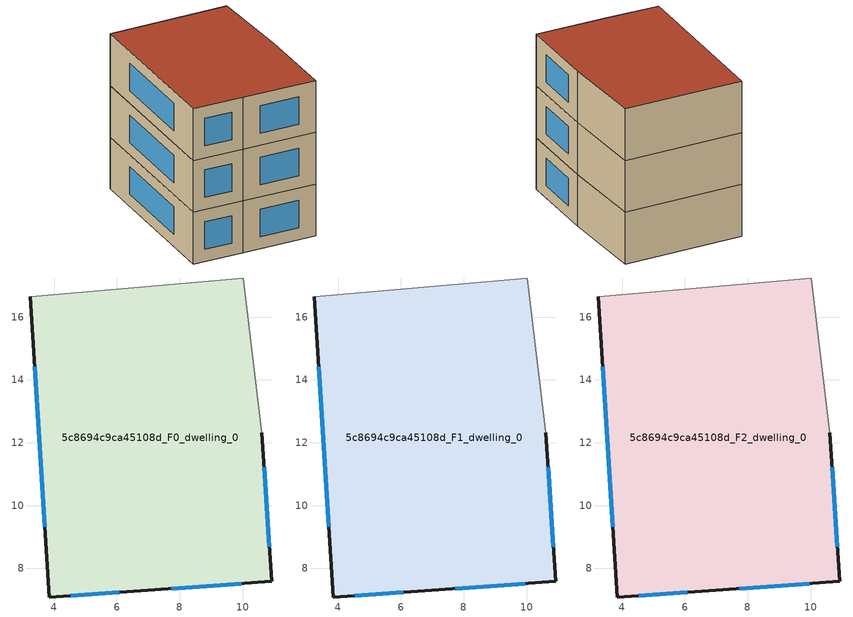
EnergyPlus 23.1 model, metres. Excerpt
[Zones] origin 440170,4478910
5c8694c9ca45108d_F0_dwelling_0
 floor ground (EU_floor_Construction): 10.02,17.24 10.61,12.32 10.93,7.59 6.76,7.29 3.85,7.09 3.24,16.65 z0
 wall outside (EU_wall_Construction): 3.24,16.65 3.85,7.09 6.76,7.29 10.93,7.59 10.61,12.32 z0:3
 wall adiabatic (EU_wall_Construction): 10.61,12.32 10.02,17.24 3.24,16.65 z0:3
 window (EU_Window_Construction): 4.53,7.14 6.08,7.24 / 3.38,14.41 3.71,9.33 / 10.86,8.7 10.68,11.21 / 7.74,7.36 9.96,7.52 z0.7:2.3
5c8694c9ca45108d_F1_dwelling_0
 floor to 5c8694c9ca45108d_F0_dwelling_0 (EU_floor_Construction): 10.02,17.24 10.61,12.32 10.93,7.59 6.76,7.29 3.85,7.09 3.24,16.65 z3
 wall outside (EU_wall_Construction): 3.24,16.65 3.85,7.09 6.76,7.29 10.93,7.59 10.61,12.32 z3:6
 wall adiabatic (EU_wall_Construction): 10.61,12.32 10.02,17.24 3.24,16.65 z3:6
 window (EU_Window_Construction): 4.53,7.14 6.08,7.24 / 3.38,14.41 3.71,9.33 / 10.86,8.7 10.68,11.21 / 7.74,7.36 9.96,7.52 z3.7:5.3
5c8694c9ca45108d_F2_dwelling_0
 floor to 5c8694c9ca45108d_F1_dwelling_0 (EU_floor_Construction): 10.02,17.24 10.61,12.32 10.93,7.59 6.76,7.29 3.85,7.09 3.24,16.65 z6
 wall outside (EU_wall_Construction): 3.24,16.65 3.85,7.09 6.76,7.29 10.93,7.59 10.61,12.32 z6:9
 wall adiabatic (EU_wall_Construction): 10.61,12.32 10.02,17.24 3.24,16.65 z6:9
 window (EU_Window_Construction): 4.53,7.14 6.08,7.24 / 3.38,14.41 3.71,9.33 / 10.86,8.7 10.68,11.21 / 7.74,7.36 9.96,7.52 z6.7:8.3
 roof outside (EU_roof_Construction): 10.93,7.59 10.61,12.32 10.02,17.24 3.24,16.65 3.85,7.09 6.76,7.29 z9
[Building]
EU S2 Campaign: North Axis=0; Terrain=City; Solar Distribution=FullExterior
[Site:Location]
Madrid: Latitude=40.5; Longitude=-3.5; Time Zone=1; Elevation=609
[SizingPeriod:WeatherFileDays]
AnnualSizingPeriod: Begin Month=1; Begin Day of Month=1; End Month=12; End Day of Month=31; Day of Week for Start Day=Monday; Use Weather File Daylight Saving Period=No; Use Weather File Rain and Snow Indicators=No
[MATERIAL]
EU_InternalMass_Material: Roughness=MediumRough; Thickness=0.1; Conductivity=1; Density=1800; Specific Heat=900; Thermal Absorptance=0.9; Solar Absorptance=0.7; Visible Absorptance=0.7
[MATERIAL:NOMASS] Roughness=MediumRough; Thermal Absorptance=0.9; Solar Absorptance=0.7; Visible Absorptance=0.7
Name | Thermal Resistance
EU_wall_NoMass | 0.419739
EU_roof_NoMass | 0.352165
EU_floor_NoMass | 0.608284
[WINDOWMATERIAL:SIMPLEGLAZINGSYSTEM]
EU_Window_SimpleGlazing: UFactor=4.8352; Solar Heat Gain Coefficient=0.85; Visible Transmittance=0.85
[CONSTRUCTION]
EU_wall_Construction: EU_wall_NoMass
EU_roof_Construction: EU_roof_NoMass
EU_floor_Construction: EU_floor_NoMass
EU_Window_Construction: EU_Window_SimpleGlazing
EU_InternalMass_Construction: EU_InternalMass_Material
[ZONE] Type=1; Multiplier=1; Ceiling Height=autocalculate; Volume=202.885; Floor Area=autocalculate; Part of Total Floor Area=Yes
5c8694c9ca45108d_F0_dwelling_0; 5c8694c9ca45108d_F1_dwelling_0; 5c8694c9ca45108d_F2_dwelling_0
[INTERNALMASS] Construction=EU_InternalMass_Construction; Surface Area=67.6285
Name | Zone or ZoneList
5c8694c9ca45108d_F0_dwelling_0_EU_InternalMass | 5c8694c9ca45108d_F0_dwelling_0
5c8694c9ca45108d_F1_dwelling_0_EU_InternalMass | 5c8694c9ca45108d_F1_dwelling_0
5c8694c9ca45108d_F2_dwelling_0_EU_InternalMass | 5c8694c9ca45108d_F2_dwelling_0
[OTHEREQUIPMENT] Fuel Type=Electricity; Design Level Calculation Method=Watts/Area; Power per Zone Floor Area=1; Fraction Latent=0; Fraction Radiant=0; Fraction Lost=0; Carbon Dioxide Generation Rate=0; EndUse Subcategory=EU_Step8_InternalGains
Name | Zone or ZoneList or Space or SpaceList | Schedule
EU_Step8_InternalGain_5c8694c9ca45108d_F0_dwelling_0_f000 | 5c8694c9ca45108d_F0_dwelling_0 | EU_Step8_GainSchedule_5c8694c9ca45108d_F0_dwelling_0_f000
EU_Step8_InternalGain_5c8694c9ca45108d_F1_dwelling_0_f000 | 5c8694c9ca45108d_F1_dwelling_0 | EU_Step8_GainSchedule_5c8694c9ca45108d_F1_dwelling_0_f000
EU_Step8_InternalGain_5c8694c9ca45108d_F2_dwelling_0_f000 | 5c8694c9ca45108d_F2_dwelling_0 | EU_Step8_GainSchedule_5c8694c9ca45108d_F2_dwelling_0_f000
[ZONEVENTILATION:DESIGNFLOWRATE] Schedule=EU_AlwaysOn; Design Flow Rate Calculation Method=AirChanges/Hour; Air Changes per Hour=0.703302; Ventilation Type=Natural; Fan Pressure Rise=0; Fan Total Efficiency=1; Constant Term Coefficient=1; Temperature Term Coefficient=0; Velocity Term Coefficient=0; Velocity Squared Term Coefficient=0; Minimum Indoor Temperature=-100; Maximum Indoor Temperature=100; Delta Temperature=-100; Minimum Outdoor Temperature=-100; Maximum Outdoor Temperature=100; Maximum Wind Speed=40
Name | Zone or ZoneList or Space or SpaceList
EU_ConstantAir_5c8694c9ca45108d_F0_dwelling_0 | 5c8694c9ca45108d_F0_dwelling_0
EU_ConstantAir_5c8694c9ca45108d_F1_dwelling_0 | 5c8694c9ca45108d_F1_dwelling_0
EU_ConstantAir_5c8694c9ca45108d_F2_dwelling_0 | 5c8694c9ca45108d_F2_dwelling_0
[HVACTEMPLATE:THERMOSTAT] Constant Heating Setpoint=20; Constant Cooling Setpoint=50
EU_HeatOnly_5c8694c9ca45108d_F0_dwelling_0; EU_HeatOnly_5c8694c9ca45108d_F1_dwelling_0; EU_HeatOnly_5c8694c9ca45108d_F2_dwelling_0
[HVACTEMPLATE:ZONE:IDEALLOADSAIRSYSTEM] System Availability Schedule=EU_AlwaysOn; Maximum Heating Supply Air Temperature=50; Minimum Cooling Supply Air Temperature=13; Maximum Heating Supply Air Humidity Ratio=0.0156; Minimum Cooling Supply Air Humidity Ratio=0.0077; Heating Limit=NoLimit; Cooling Limit=NoLimit; Heating Availability Schedule=EU_AlwaysOn; Cooling Availability Schedule=EU_CoolingOff; Dehumidification Control Type=ConstantSensibleHeatRatio; Cooling Sensible Heat Ratio=0.7; Dehumidification Setpoint=60; Humidification Control Type=None; Humidification Setpoint=30; Outdoor Air Method=None; Outdoor Air Flow Rate per Person=0.00944; Outdoor Air Flow Rate per Zone Floor Area=0; Outdoor Air Flow Rate per Zone=0; Demand Controlled Ventilation Type=None; Outdoor Air Economizer Type=NoEconomizer; Heat Recovery Type=None; Sensible Heat Recovery Effectiveness=0.7; Latent Heat Recovery Effectiveness=0.65
Name | Template Thermostat
5c8694c9ca45108d_F0_dwelling_0 | EU_HeatOnly_5c8694c9ca45108d_F0_dwelling_0
5c8694c9ca45108d_F1_dwelling_0 | EU_HeatOnly_5c8694c9ca45108d_F1_dwelling_0
5c8694c9ca45108d_F2_dwelling_0 | EU_HeatOnly_5c8694c9ca45108d_F2_dwelling_0
[SIZING:ZONE] Zone Cooling Design Supply Air Temperature Input Method=SupplyAirTemperature; Zone Cooling Design Supply Air Temperature=13; Zone Heating Design Supply Air Temperature Input Method=SupplyAirTemperature; Zone Heating Design Supply Air Temperature=50; Zone Cooling Design Supply Air Humidity Ratio=0.008; Zone Heating Design Supply Air Humidity Ratio=0.008; Cooling Design Air Flow Method=DesignDay; Cooling Design Air Flow Rate=0; Cooling Minimum Air Flow per Zone Floor Area=0.000762; Cooling Minimum Air Flow=0; Cooling Minimum Air Flow Fraction=0.2; Heating Design Air Flow Method=DesignDay; Heating Design Air Flow Rate=0; Heating Maximum Air Flow per Zone Floor Area=0.002032; Heating Maximum Air Flow=0.141576; Heating Maximum Air Flow Fraction=0.3; Account for Dedicated Outdoor Air System=No; Dedicated Outdoor Air System Control Strategy=NeutralSupplyAir; Dedicated Outdoor Air Low Setpoint Temperature for Design=autosize; Dedicated Outdoor Air High Setpoint Temperature for Design=autosize; Zone Load Sizing Method=Sensible Load Only No Latent Load; Zone Latent Cooling Design Supply Air Humidity Ratio Input Method=HumidityRatioDifference; Zone Cooling Design Supply Air Humidity Ratio Difference=0.005; Zone Latent Heating Design Supply Air Humidity Ratio Input Method=HumidityRatioDifference; Zone Humidification Design Supply Air Humidity Ratio Difference=0.005
5c8694c9ca45108d_F0_dwelling_0; 5c8694c9ca45108d_F1_dwelling_0; 5c8694c9ca45108d_F2_dwelling_0
[SCHEDULE:CONSTANT]
Name | Hourly Value
EU_AlwaysOn | 1
EU_CoolingOff | 0
[SCHEDULE:FILE] Column Number=1; Rows to Skip at Top=0; Number of Hours of Data=8760; Column Separator=Comma; Interpolate to Timestep=No; Minutes per Item=60; Adjust Schedule for Daylight Savings=Yes
Name | File
EU_Step8_GainSchedule_5c8694c9ca45108d_F0_dwelling_0_f000 | ../../schedules/5c8694c9ca45108d/5c8694c9ca45108d_F0_dwelling_0_f000_gain.csv
EU_Step8_GainSchedule_5c8694c9ca45108d_F1_dwelling_0_f000 | ../../schedules/5c8694c9ca45108d/5c8694c9ca45108d_F1_dwelling_0_f000_gain.csv
EU_Step8_GainSchedule_5c8694c9ca45108d_F2_dwelling_0_f000 | ../../schedules/5c8694c9ca45108d/5c8694c9ca45108d_F2_dwelling_0_f000_gain.csv
